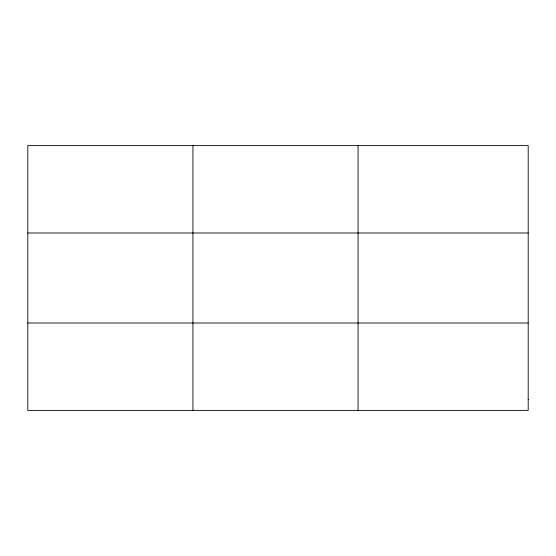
<?xml version="1.0" encoding="UTF-8"?>
<svg xmlns="http://www.w3.org/2000/svg" width="556" height="556" viewBox="0 0 556 556"><rect width="100%" height="100%" fill="white"/><g stroke="black" fill="none" stroke-linecap="round" stroke-linejoin="round"><path stroke-width="0.83" d="M192.932 145.616L192.932 410.384M358.064 145.616L358.064 410.384M27.8 232.992L528.2 232.992M27.8 323.008L528.2 323.008M528.2 399.465L528.2 410.384L27.8 410.384L27.8 145.616L528.2 145.616L528.2 399.465"/></g></svg>
